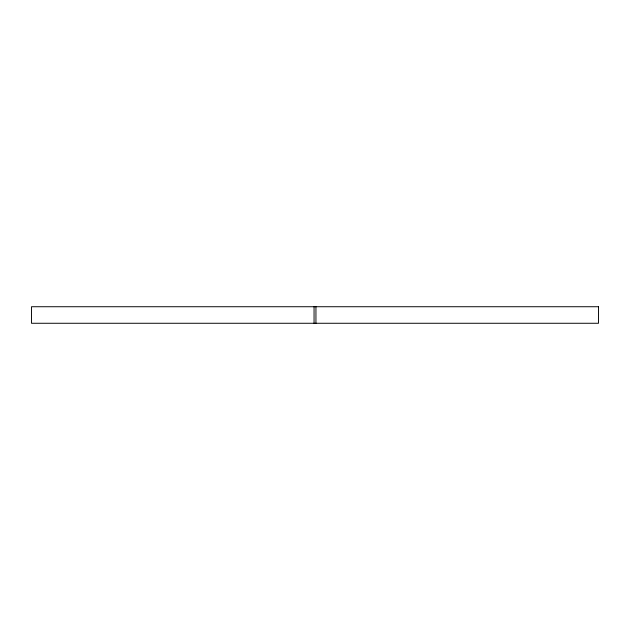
<?xml version="1.0" encoding="UTF-8"?>
<svg xmlns="http://www.w3.org/2000/svg" width="630" height="630" viewBox="0 0 630 630"><rect width="100%" height="100%" fill="white"/><g stroke="black" fill="none" stroke-linecap="round" stroke-linejoin="round"><path stroke-width="0.94" d="M315.945 306.731L315.945 323.269M314.055 306.731L314.055 323.269M598.5 306.731L31.5 306.731L31.5 323.269L598.5 323.269L598.5 306.731"/></g></svg>
